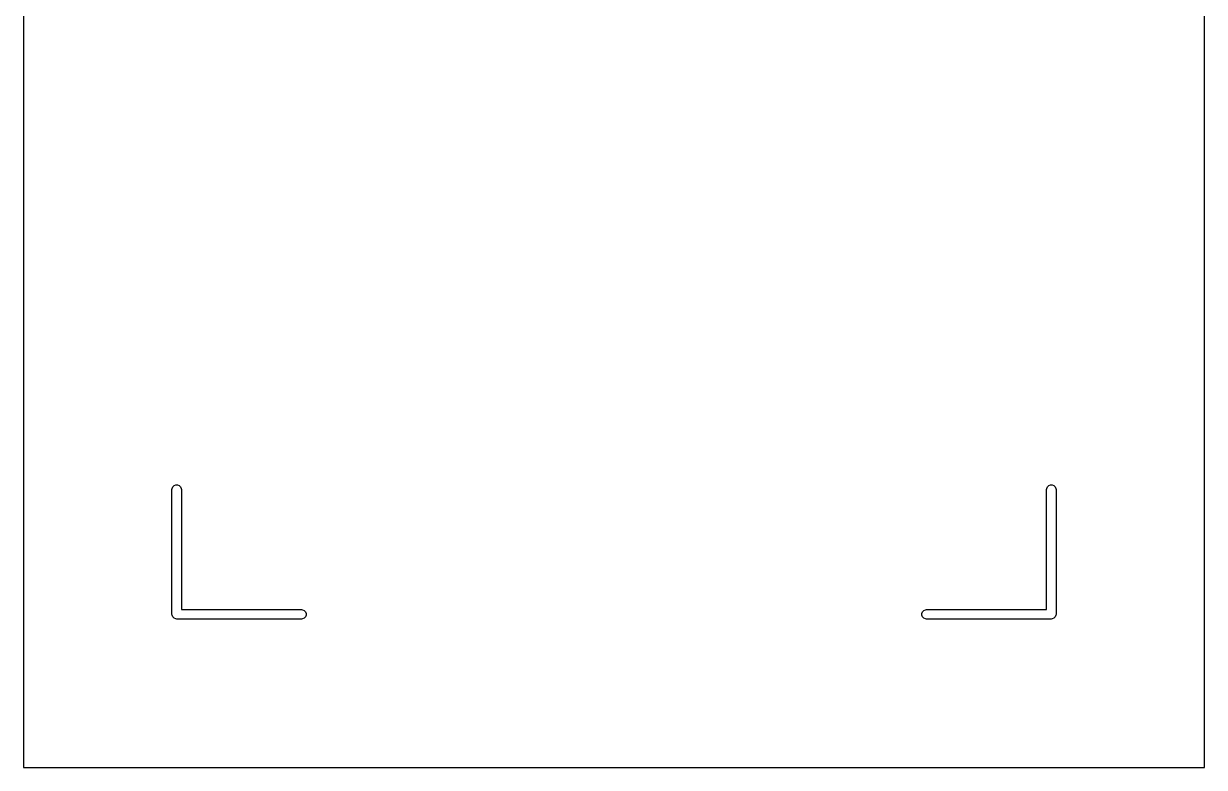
# Model space of a CAD drawing. Extents: x 13 to 301, y -107 to -13.
# Drawn here: x 200.97 to 219.87, y -36.88 to -24.97 of the extents above; entities that cross this region are included whole.
import ezdxf

# ---------------------------------------------------------------- set-up
doc = ezdxf.new("R2010")
doc.units = 0
doc.layers.add('BLACK', color=7, linetype='CONTINUOUS')

msp = doc.modelspace()

# ---------------------------------------------------------------- linework, layer by layer
at = {"layer": 'BLACK', "linetype": 'CONTINUOUS'}
for p, q in [((219.871182, -36.876503), (219.871182, -17.976503)), ((200.971186, -19.965253), (200.971186, -36.876503)), ((203.346182, -32.426503), (203.347623, -32.411871)), ((203.346182, -34.426503), (203.346182, -32.426503)), ((203.347623, -32.411871), (203.358822, -32.384835)), ((203.358822, -32.384835), (203.379514, -32.364143)), ((203.379514, -32.364143), (203.40655, -32.352944)), ((203.40655, -32.352944), (203.435814, -32.352944)), ((203.435814, -32.352944), (203.46285, -32.364143)), ((203.46285, -32.364143), (203.483542, -32.384835)), ((203.483542, -32.384835), (203.494741, -32.411871)), ((203.494741, -32.411871), (203.496182, -32.426503)), ((203.496182, -32.426503), (203.496182, -34.351503)), ((217.346182, -32.426503), (217.347623, -32.411871)), ((217.346182, -34.351503), (217.346182, -32.426503)), ((217.347623, -32.411871), (217.358822, -32.384835)), ((217.358822, -32.384835), (217.379514, -32.364143)), ((217.379514, -32.364143), (217.40655, -32.352944)), ((217.40655, -32.352944), (217.435814, -32.352944)), ((217.435814, -32.352944), (217.46285, -32.364143)), ((217.46285, -32.364143), (217.483542, -32.384835)), ((217.483542, -32.384835), (217.494741, -32.411871)), ((217.494741, -32.411871), (217.496182, -32.426503)), ((217.496182, -32.426503), (217.496182, -34.426503)), ((203.496182, -34.351503), (205.421182, -34.351503)), ((205.421182, -34.351503), (205.435814, -34.352944)), ((205.435814, -34.352944), (205.46285, -34.364143)), ((205.46285, -34.364143), (205.483542, -34.384835)), ((205.483542, -34.384835), (205.494741, -34.411871)), ((215.347623, -34.411871), (215.358822, -34.384835)), ((215.358822, -34.384835), (215.379514, -34.364143)), ((215.379514, -34.364143), (215.40655, -34.352944)), ((215.40655, -34.352944), (215.421182, -34.351503)), ((215.421182, -34.351503), (217.346182, -34.351503)), ((203.347623, -34.441135), (203.346182, -34.426503)), ((203.358822, -34.468171), (203.347623, -34.441135)), ((203.379514, -34.488863), (203.358822, -34.468171)), ((203.40655, -34.500062), (203.379514, -34.488863)), ((203.421182, -34.501503), (203.40655, -34.500062)), ((205.421182, -34.501503), (203.421182, -34.501503)), ((205.435814, -34.500062), (205.421182, -34.501503)), ((205.46285, -34.488863), (205.435814, -34.500062)), ((205.483542, -34.468171), (205.46285, -34.488863)), ((205.494741, -34.441135), (205.483542, -34.468171)), ((205.494741, -34.411871), (205.494741, -34.441135)), ((215.347623, -34.441135), (215.347623, -34.411871)), ((215.358822, -34.468171), (215.347623, -34.441135)), ((215.379514, -34.488863), (215.358822, -34.468171)), ((215.40655, -34.500062), (215.379514, -34.488863)), ((215.421182, -34.501503), (215.40655, -34.500062)), ((217.421182, -34.501503), (215.421182, -34.501503)), ((217.435814, -34.500062), (217.421182, -34.501503)), ((217.46285, -34.488863), (217.435814, -34.500062)), ((217.483542, -34.468171), (217.46285, -34.488863)), ((217.494741, -34.441135), (217.483542, -34.468171)), ((217.496182, -34.426503), (217.494741, -34.441135)), ((200.971186, -36.876503), (219.871182, -36.876503))]:
    msp.add_line(p, q, dxfattribs=at)

doc.saveas('drawing.dxf')
